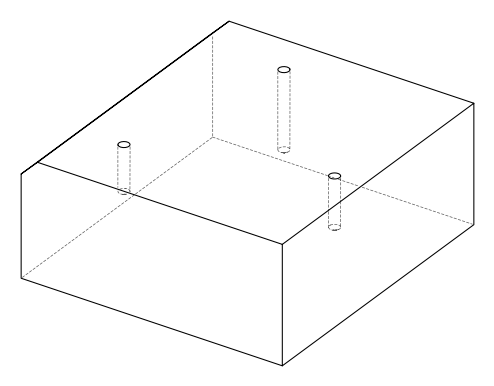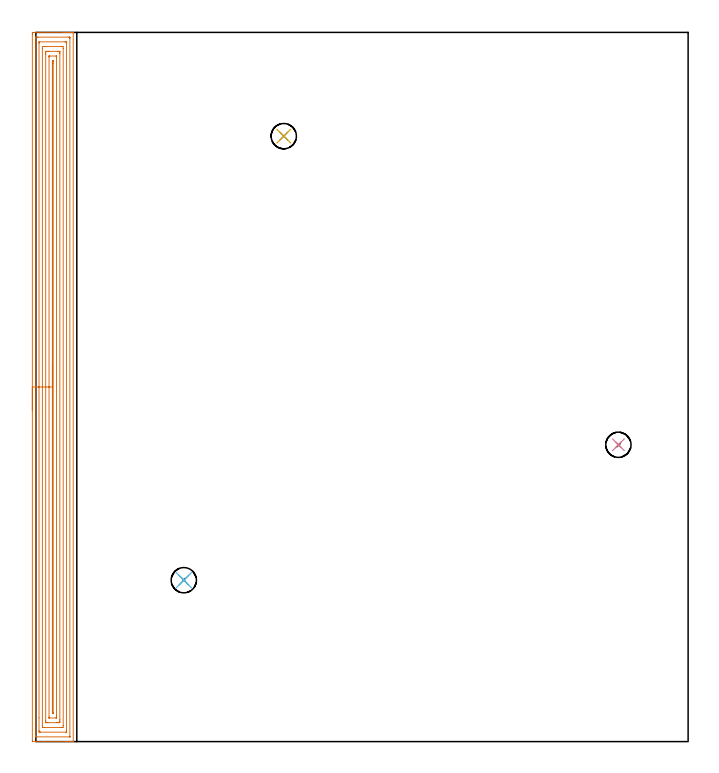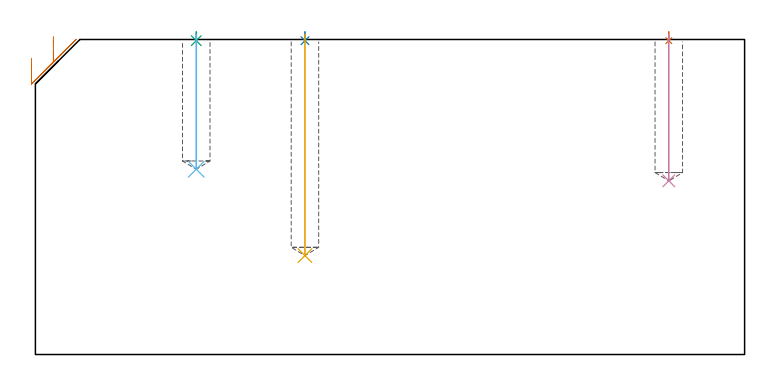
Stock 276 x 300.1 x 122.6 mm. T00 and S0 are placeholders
(PLAN: 7 operations, 2 tool changes, 17.9 min)
(1 SPOT_DRILL | STEP1POCKET | NXT0321_9005460120000 | 0.03 min | 1 mm3)
(2 SPOT_DRILL_1 | STEP1POCKET_1 | NXT0321_9005460120000 | 0.03 min | 1 mm3)
(3 SPOT_DRILL_2 | STEP1POCKET_2 | NXT0321_9005460120000 | 0.03 min | 1 mm3)
(4 DRILL_BLIND_HOLE_INTO_CENTER | STEP1POCKET | UGT0301_219 | 0.23 min | 4740 mm3)
(5 DRILL_BLIND_HOLE_INTO_CENTER_1 | STEP1POCKET_1 | UGT0301_219 | 0.35 min | 7351 mm3)
(6 DRILL_BLIND_HOLE_INTO_CENTER_2 | STEP1POCKET_2 | UGT0301_219 | 0.21 min | 4336 mm3)
(7 AREA_MILL | FG_CHAMFER_SURFACE | UGT0205_001 | 17.01 min | 44910 mm3)
(TOOL NXT0321_9005460120000 | NC Spot Drill, 142deg, 12mm, Carbide, Uncoated | D12 PA142 FL30 Z2)
(TOOL UGT0301_219 | Twist Drill 10.7 mm | D10.7 PA118 FL90 Z2)
(TOOL UGT0205_001 | Chamfer Mill 20 x 3 x 45 deg. | D20 FL50 Z2)
(OP 1 SPOT_DRILL)
G17 G21 G94 G90
T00 M6
G54
G17 G0 G90 X246.5 Y125.6 S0 M3
G43 Z132.6 H0
G94 G81 G98 Z122.139 F250. R125.6
G80
M5
M2
(OP 2 SPOT_DRILL_1)
G17 G21 G94 G90
T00 M6
G54
G17 G0 G90 X104.9 Y256.2 S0 M3
G43 Z132.6 H0
G94 G81 G98 Z122.139 F250. R125.6
G80
M5
M2
(OP 3 SPOT_DRILL_2)
G17 G21 G94 G90
T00 M6
G54
G17 G0 G90 X62.6 Y68.3 S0 M3
G43 Z132.6 H0
G94 G81 G98 Z122.139 F250. R125.6
G80
M5
M2
(OP 4 DRILL_BLIND_HOLE_INTO_CENTER)
G17 G21 G94 G90
T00 M6
G54
G17 G0 G90 X246.5 Y125.6 S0 M3
G43 Z132.6 H0
G94 G81 G98 Z67.6 F250. R124.6
G80
M5
M2
(OP 5 DRILL_BLIND_HOLE_INTO_CENTER_1)
G17 G21 G94 G90
T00 M6
G54
G17 G0 G90 X104.9 Y256.2 S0 M3
G43 Z132.6 H0
G94 G81 G98 Z38.5 F250. R124.6
G80
M5
M2
(OP 6 DRILL_BLIND_HOLE_INTO_CENTER_2)
G17 G21 G94 G90
T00 M6
G54
G17 G0 G90 X62.6 Y68.3 S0 M3
G43 Z132.6 H0
G94 G81 G98 Z72.1 F250. R124.6
G80
M5
M2
(OP 7 AREA_MILL)
G17 G21 G94 G90
T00 M6
G54
G17 G0 G90 X-1.5 Y140.05 S1061 M3
G43 Z132.6 H0
Z115.3
G94 G1 Y140.088 Z114.428 F250.
Y140.202 Z113.564
Y140.391 Z112.712
Y140.653 Z111.88
Y140.987 Z111.074
Y141.39 Z110.3
Y141.858 Z109.564
Y142.39 Z108.872
Y142.979 Z108.229
Y143.622 Z107.64
Y144.314 Z107.108
Y145.05 Z106.64
Y145.824 Z106.237
Y146.63 Z105.903
Y147.462 Z105.641
Y148.313 Z105.452
Y149.178 Z105.338
Y150.05 Z105.3
Y299.218
X-1.498 Y299.498 Z105.302
X-1.492 Y300.093 Z105.306
X-1.486 Y300.096 Z105.311
X-0.887 Y300.1 Z105.91
X11.905 Z118.7
X12.508 Z119.302
X13.088 Z119.885
X13.401 Z120.197
X13.981 Z120.778
X14.294 Z121.089
X14.919 Z121.718
X15.371 Z122.17
X15.744 Y300.093 Z122.536
X15.805 Y300.09 Z122.595
X15.8 Y299.948 Z122.6
Y0.156
X15.797 Y0.01 Z122.588
X15.764 Y0.004 Z122.556
X15.742 Y0.002 Z122.534
X15.371 Y0. Z122.17
X14.919 Z121.718
X14.294 Z121.089
X13.089 Z119.885
X12.508 Z119.302
X3.578 Z110.375
X-1.178 Y0.001 Z105.619
X-1.492 Y0.01 Z105.306
X-1.499 Y0.322 Z105.299
X-1.5 Y150.05 Z105.3
X-0.086 Z106.714
X-0.085 Y297.804 Z106.715
X-0.083 Y297.897 Z106.717
X-0.079 Y298.075 Z106.721
X-0.064 Y298.091 Z106.736
X-0.042 Y298.094 Z106.758
X0.006 Y298.097 Z106.806
X0.512 Y298.1 Z107.312
X0.899 Z107.699
X13.907 Z120.707
X14.294 Y298.096 Z121.094
X14.349 Y298.094 Z121.149
X14.376 Y298.091 Z121.176
X14.38 Y297.988 Z121.18
X14.384 Y297.805 Z121.184
X14.385 Y297.713 Z121.185
X14.386 Y297.622 Z121.186
X14.385 Y2.296 Z121.185
X14.384 Y2.203 Z121.184
X14.379 Y2.023 Z121.179
X14.374 Y2.009 Z121.174
X14.366 Y2.006 Z121.166
X14.342 Y2.002 Z121.142
X14.294 Y2.001 Z121.094
X0.393 Y2. Z107.193
X0.006 Y2.004 Z106.806
X-0.049 Y2.006 Z106.751
X-0.076 Y2.009 Z106.724
X-0.08 Y2.112 Z106.72
X-0.084 Y2.295 Z106.716
X-0.085 Y2.387 Z106.715
X-0.086 Y2.478 Z106.714
Y150.05
X1.328 Z108.128
X1.329 Y295.499 Z108.129
X1.332 Y295.929 Z108.132
X1.335 Y296.043 Z108.135
X1.341 Y296.09 Z108.141
X1.45 Y296.095 Z108.25
X1.621 Y296.099 Z108.421
X12.337 Y296.1 Z119.137
X12.508 Y296.097 Z119.308
X12.679 Y296.09 Z119.479
X12.965 Y296.074 Z119.765
X12.967 Y295.929 Z119.767
X12.97 Y295.467 Z119.77
X12.971 Y290.05 Z119.771
Y4.601
X12.967 Y4.171 Z119.767
X12.964 Y4.057 Z119.764
X12.959 Y4.01 Z119.759
X12.85 Y4.005 Z119.65
X12.678 Y4.001 Z119.478
X1.963 Y4. Z108.763
X1.792 Y4.003 Z108.592
X1.621 Y4.01 Z108.421
X1.335 Y4.026 Z108.135
X1.333 Y4.171 Z108.133
X1.329 Y4.633 Z108.129
X1.328 Y10.043 Z108.128
Y150.05
X2.743 Z109.543
Y293.252
X2.75 Y294.08 Z109.55
X3.578 Y294.1 Z110.378
X3.622 Z110.422
X10.766 Z117.566
X11.55 Y294.079 Z118.35
X11.557 Y293.31 Z118.357
Y6.848
X11.55 Y6.02 Z118.35
X10.722 Y6. Z117.522
X10.677 Z117.477
X3.533 Z110.333
X2.75 Y6.021 Z109.55
X2.743 Y6.79 Z109.543
Y150.05
X4.157 Z110.957
Y290.889
X4.158 Y291.468 Z110.958
X4.16 Y291.779 Z110.96
X4.164 Y292.086 Z110.964
X4.471 Y292.093 Z111.271
X4.733 Y292.098 Z111.533
X5.364 Y292.1 Z112.164
X5.624 Z112.424
X9.196 Z115.996
X9.829 Y292.099 Z116.629
X10.093 Y292.096 Z116.893
X10.128 Y292.09 Z116.928
X10.136 Y292.081 Z116.936
X10.139 Y292.051 Z116.939
X10.142 Y291.468 Z116.942
X10.143 Y291.154 Z116.943
Y9.211
X10.142 Y8.632 Z116.942
X10.14 Y8.321 Z116.94
X10.136 Y8.015 Z116.936
X9.829 Y8.007 Z116.629
X9.567 Y8.002 Z116.367
X8.936 Y8. Z115.736
X8.676 Z115.476
X5.104 Z111.904
X4.471 Y8.001 Z111.271
X4.207 Y8.004 Z111.007
X4.172 Y8.01 Z110.972
X4.164 Y8.019 Z110.964
X4.161 Y8.049 Z110.961
X4.158 Y8.632 Z110.958
X4.157 Y8.946 Z110.957
Y150.05
X5.571 Z112.371
Y289.683
X5.573 Y290.026 Z112.373
X5.575 Y290.068 Z112.375
X5.577 Y290.083 Z112.377
X5.591 Y290.09 Z112.391
X5.701 Y290.095 Z112.501
X5.841 Y290.099 Z112.641
X8.519 Z115.319
X8.68 Y290.096 Z115.48
X8.714 Y290.092 Z115.514
X8.722 Y290.088 Z115.522
X8.725 Y290.076 Z115.525
X8.727 Y290.04 Z115.527
X8.729 Y289.89 Z115.529
Y289.683
X8.728 Y10.417 Z115.528
X8.726 Y10.074 Z115.526
X8.725 Y10.032 Z115.525
X8.723 Y10.017 Z115.523
X8.709 Y10.01 Z115.509
X8.599 Y10.005 Z115.399
X8.459 Y10.001 Z115.259
X5.78 Z112.58
X5.62 Y10.004 Z112.42
X5.586 Y10.008 Z112.386
X5.578 Y10.012 Z112.378
X5.575 Y10.024 Z112.375
X5.573 Y10.06 Z112.373
X5.571 Y10.209 Z112.371
Y10.417
Y150.05
X6.985 Z113.785
Y287.171
X6.987 Y287.899 Z113.787
X6.99 Y288.059 Z113.79
X6.992 Y288.081 Z113.792
X7.001 Y288.09 Z113.801
X7.05 Y288.094 Z113.85
X7.15 Y288.098 Z113.95
X7.217 Y288.097 Z114.017
X7.27 Y288.094 Z114.07
X7.301 Y288.091 Z114.101
X7.308 Y288.061 Z114.108
X7.311 Y287.899 Z114.111
X7.313 Y287.735 Z114.113
X7.315 Y287.007 Z114.115
Y286.842
X7.314 Y12.201 Z114.114
X7.313 Y12.038 Z114.113
X7.311 Y12.015 Z114.111
X7.308 Y12.009 Z114.108
X7.3 Y12.006 Z114.1
X7.251 Y12.002 Z114.051
X7.15 Y12.001 Z113.95
X7.083 Y12.002 Z113.883
X7.03 Y12.006 Z113.83
X6.999 Y12.009 Z113.799
X6.992 Y12.039 Z113.792
X6.989 Y12.201 Z113.789
X6.987 Y12.364 Z113.787
X6.985 Y13.986 Z113.785
Y150.05
Y150.922 Z113.823
Y151.786 Z113.937
Y152.638 Z114.126
Y153.47 Z114.388
Y154.276 Z114.722
Y155.05 Z115.125
Y155.786 Z115.594
Y156.478 Z116.125
Y157.121 Z116.714
Y157.71 Z117.357
Y158.241 Z118.05
Y158.71 Z118.785
Y159.113 Z119.559
Y159.447 Z120.365
Y159.709 Z121.197
Y159.898 Z122.049
Y160.012 Z122.914
Y160.05 Z123.785
G0 Z132.6
M5
M2
